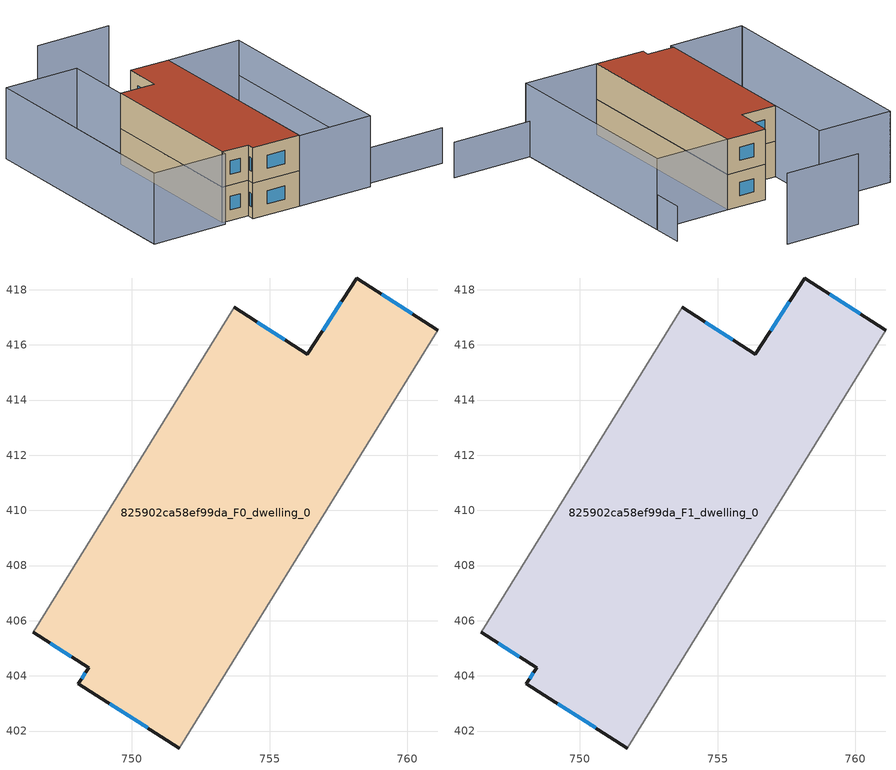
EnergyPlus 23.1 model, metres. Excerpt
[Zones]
825902ca58ef99da_F0_dwelling_0
 floor ground (EU_floor_Construction): 761.1,416.53 751.72,401.39 748.07,403.72 748.44,404.29 746.43,405.58 753.72,417.36 756.37,415.66 758.16,418.43 z0
 wall outside (EU_wall_Construction): 761.1,416.53 758.16,418.43 756.37,415.66 753.72,417.36 / 746.43,405.58 748.44,404.29 748.07,403.72 751.72,401.39 z0:3
 wall adiabatic (EU_wall_Construction): 751.72,401.39 761.1,416.53 / 753.72,417.36 746.43,405.58 z0:3
 window (EU_Window_Construction): 757.6,417.56 756.93,416.52 / 760.18,417.12 759.07,417.84 / 749.21,402.99 750.58,402.11 / 748.32,404.11 748.19,403.9 / 747.06,405.18 747.81,404.69 / 755.55,416.19 754.55,416.83 z0.93:2.07
825902ca58ef99da_F1_dwelling_0
 floor to 825902ca58ef99da_F0_dwelling_0 (EU_floor_Construction): 761.1,416.53 751.72,401.39 748.07,403.72 748.44,404.29 746.43,405.58 753.72,417.36 756.37,415.66 758.15,418.43 z3
 wall outside (EU_wall_Construction): 761.1,416.53 758.16,418.43 756.37,415.66 753.72,417.36 / 746.43,405.58 748.44,404.29 748.07,403.72 751.72,401.39 z3:6
 wall adiabatic (EU_wall_Construction): 751.72,401.39 761.1,416.53 / 753.72,417.36 746.43,405.58 z3:6
 window (EU_Window_Construction): 757.6,417.56 756.93,416.52 / 760.18,417.12 759.07,417.84 / 749.21,402.99 750.58,402.11 / 748.32,404.11 748.19,403.9 / 747.06,405.18 747.81,404.69 / 755.55,416.19 754.55,416.83 z3.93:5.07
 roof outside (EU_roof_Construction): 751.72,401.39 761.1,416.53 758.16,418.43 756.37,415.66 753.72,417.36 746.43,405.58 748.44,404.29 748.07,403.72 z6
shading: 763.78,394.53 757.69,398.3 / 757.69,398.3 768.26,415.36 z0:3; 751.14,425.92 740.56,408.84 / 765.35,423.39 759.65,426.92 / 751.7,401.36 761.1,416.53 / 761.1,416.53 766.8,413 / 766.8,413 757.4,397.83 / 757.4,397.83 751.7,401.36 / 740.53,408.79 751.14,425.93 / 751.14,425.93 756.84,422.39 / 756.84,422.39 746.23,405.26 / 746.23,405.26 740.53,408.79 z0:6
[Building]
EU S2 Campaign: North Axis=0; Terrain=City; Solar Distribution=FullExterior
[Site:Location]
Montreal-Trudeau.Intl.AP: Latitude=45.4667; Longitude=-73.75; Time Zone=-5; Elevation=36
[SizingPeriod:WeatherFileDays]
AnnualSizingPeriod: Begin Month=1; Begin Day of Month=1; End Month=12; End Day of Month=31; Day of Week for Start Day=Monday; Use Weather File Daylight Saving Period=No; Use Weather File Rain and Snow Indicators=No
[MATERIAL]
EU_InternalMass_Material: Roughness=MediumRough; Thickness=0.1; Conductivity=1; Density=1800; Specific Heat=900; Thermal Absorptance=0.9; Solar Absorptance=0.7; Visible Absorptance=0.7
[MATERIAL:NOMASS] Roughness=MediumRough; Thermal Absorptance=0.9; Solar Absorptance=0.7; Visible Absorptance=0.7
Name | Thermal Resistance
EU_wall_NoMass; EU_floor_NoMass | 1.36485
EU_roof_NoMass | 2.55992
[WINDOWMATERIAL:SIMPLEGLAZINGSYSTEM]
EU_Window_SimpleGlazing: UFactor=3.92339; Solar Heat Gain Coefficient=0.8; Visible Transmittance=0.8
[CONSTRUCTION]
EU_wall_Construction: EU_wall_NoMass
EU_roof_Construction: EU_roof_NoMass
EU_floor_Construction: EU_floor_NoMass
EU_Window_Construction: EU_Window_SimpleGlazing
EU_InternalMass_Construction: EU_InternalMass_Material
[ZONE] Type=1; Multiplier=1; Ceiling Height=autocalculate; Floor Area=autocalculate; Part of Total Floor Area=Yes
Name | Volume
825902ca58ef99da_F0_dwelling_0 | 322.28
825902ca58ef99da_F1_dwelling_0 | 322.278
[INTERNALMASS] Construction=EU_InternalMass_Construction; Surface Area=107.426
Name | Zone or ZoneList
825902ca58ef99da_F0_dwelling_0_EU_InternalMass | 825902ca58ef99da_F0_dwelling_0
825902ca58ef99da_F1_dwelling_0_EU_InternalMass | 825902ca58ef99da_F1_dwelling_0
[OTHEREQUIPMENT] Fuel Type=Electricity; Design Level Calculation Method=Watts/Area; Power per Zone Floor Area=1; Fraction Latent=0; Fraction Radiant=0; Fraction Lost=0; Carbon Dioxide Generation Rate=0; EndUse Subcategory=EU_Step8_InternalGains
Name | Zone or ZoneList or Space or SpaceList | Schedule
EU_Step8_InternalGain_825902ca58ef99da_F0_dwelling_0_f000 | 825902ca58ef99da_F0_dwelling_0 | EU_Step8_GainSchedule_825902ca58ef99da_F0_dwelling_0_f000
EU_Step8_InternalGain_825902ca58ef99da_F1_dwelling_0_f000 | 825902ca58ef99da_F1_dwelling_0 | EU_Step8_GainSchedule_825902ca58ef99da_F1_dwelling_0_f000
[ZONEVENTILATION:DESIGNFLOWRATE] Schedule=EU_AlwaysOn; Design Flow Rate Calculation Method=AirChanges/Hour; Air Changes per Hour=0.860309; Ventilation Type=Natural; Fan Pressure Rise=0; Fan Total Efficiency=1; Constant Term Coefficient=1; Temperature Term Coefficient=0; Velocity Term Coefficient=0; Velocity Squared Term Coefficient=0; Minimum Indoor Temperature=-100; Maximum Indoor Temperature=100; Delta Temperature=-100; Minimum Outdoor Temperature=-100; Maximum Outdoor Temperature=100; Maximum Wind Speed=40
Name | Zone or ZoneList or Space or SpaceList
EU_ConstantAir_825902ca58ef99da_F0_dwelling_0 | 825902ca58ef99da_F0_dwelling_0
EU_ConstantAir_825902ca58ef99da_F1_dwelling_0 | 825902ca58ef99da_F1_dwelling_0
[HVACTEMPLATE:THERMOSTAT] Constant Heating Setpoint=20; Constant Cooling Setpoint=50
EU_HeatOnly_825902ca58ef99da_F0_dwelling_0; EU_HeatOnly_825902ca58ef99da_F1_dwelling_0
[HVACTEMPLATE:ZONE:IDEALLOADSAIRSYSTEM] System Availability Schedule=EU_AlwaysOn; Maximum Heating Supply Air Temperature=50; Minimum Cooling Supply Air Temperature=13; Maximum Heating Supply Air Humidity Ratio=0.0156; Minimum Cooling Supply Air Humidity Ratio=0.0077; Heating Limit=NoLimit; Cooling Limit=NoLimit; Heating Availability Schedule=EU_AlwaysOn; Cooling Availability Schedule=EU_CoolingOff; Dehumidification Control Type=ConstantSensibleHeatRatio; Cooling Sensible Heat Ratio=0.7; Dehumidification Setpoint=60; Humidification Control Type=None; Humidification Setpoint=30; Outdoor Air Method=None; Outdoor Air Flow Rate per Person=0.00944; Outdoor Air Flow Rate per Zone Floor Area=0; Outdoor Air Flow Rate per Zone=0; Demand Controlled Ventilation Type=None; Outdoor Air Economizer Type=NoEconomizer; Heat Recovery Type=None; Sensible Heat Recovery Effectiveness=0.7; Latent Heat Recovery Effectiveness=0.65
Name | Template Thermostat
825902ca58ef99da_F0_dwelling_0 | EU_HeatOnly_825902ca58ef99da_F0_dwelling_0
825902ca58ef99da_F1_dwelling_0 | EU_HeatOnly_825902ca58ef99da_F1_dwelling_0
[SIZING:ZONE] Zone Cooling Design Supply Air Temperature Input Method=SupplyAirTemperature; Zone Cooling Design Supply Air Temperature=13; Zone Heating Design Supply Air Temperature Input Method=SupplyAirTemperature; Zone Heating Design Supply Air Temperature=50; Zone Cooling Design Supply Air Humidity Ratio=0.008; Zone Heating Design Supply Air Humidity Ratio=0.008; Cooling Design Air Flow Method=DesignDay; Cooling Design Air Flow Rate=0; Cooling Minimum Air Flow per Zone Floor Area=0.000762; Cooling Minimum Air Flow=0; Cooling Minimum Air Flow Fraction=0.2; Heating Design Air Flow Method=DesignDay; Heating Design Air Flow Rate=0; Heating Maximum Air Flow per Zone Floor Area=0.002032; Heating Maximum Air Flow=0.141576; Heating Maximum Air Flow Fraction=0.3; Account for Dedicated Outdoor Air System=No; Dedicated Outdoor Air System Control Strategy=NeutralSupplyAir; Dedicated Outdoor Air Low Setpoint Temperature for Design=autosize; Dedicated Outdoor Air High Setpoint Temperature for Design=autosize; Zone Load Sizing Method=Sensible Load Only No Latent Load; Zone Latent Cooling Design Supply Air Humidity Ratio Input Method=HumidityRatioDifference; Zone Cooling Design Supply Air Humidity Ratio Difference=0.005; Zone Latent Heating Design Supply Air Humidity Ratio Input Method=HumidityRatioDifference; Zone Humidification Design Supply Air Humidity Ratio Difference=0.005
825902ca58ef99da_F0_dwelling_0; 825902ca58ef99da_F1_dwelling_0
[SCHEDULE:CONSTANT]
Name | Hourly Value
EU_AlwaysOn | 1
EU_CoolingOff | 0
[SCHEDULE:FILE] Column Number=1; Rows to Skip at Top=0; Number of Hours of Data=8760; Column Separator=Comma; Interpolate to Timestep=No; Minutes per Item=60; Adjust Schedule for Daylight Savings=Yes
Name | File
EU_Step8_GainSchedule_825902ca58ef99da_F0_dwelling_0_f000 | ../../schedules/825902ca58ef99da/825902ca58ef99da_F0_dwelling_0_f000_gain.csv
EU_Step8_GainSchedule_825902ca58ef99da_F1_dwelling_0_f000 | ../../schedules/825902ca58ef99da/825902ca58ef99da_F1_dwelling_0_f000_gain.csv
